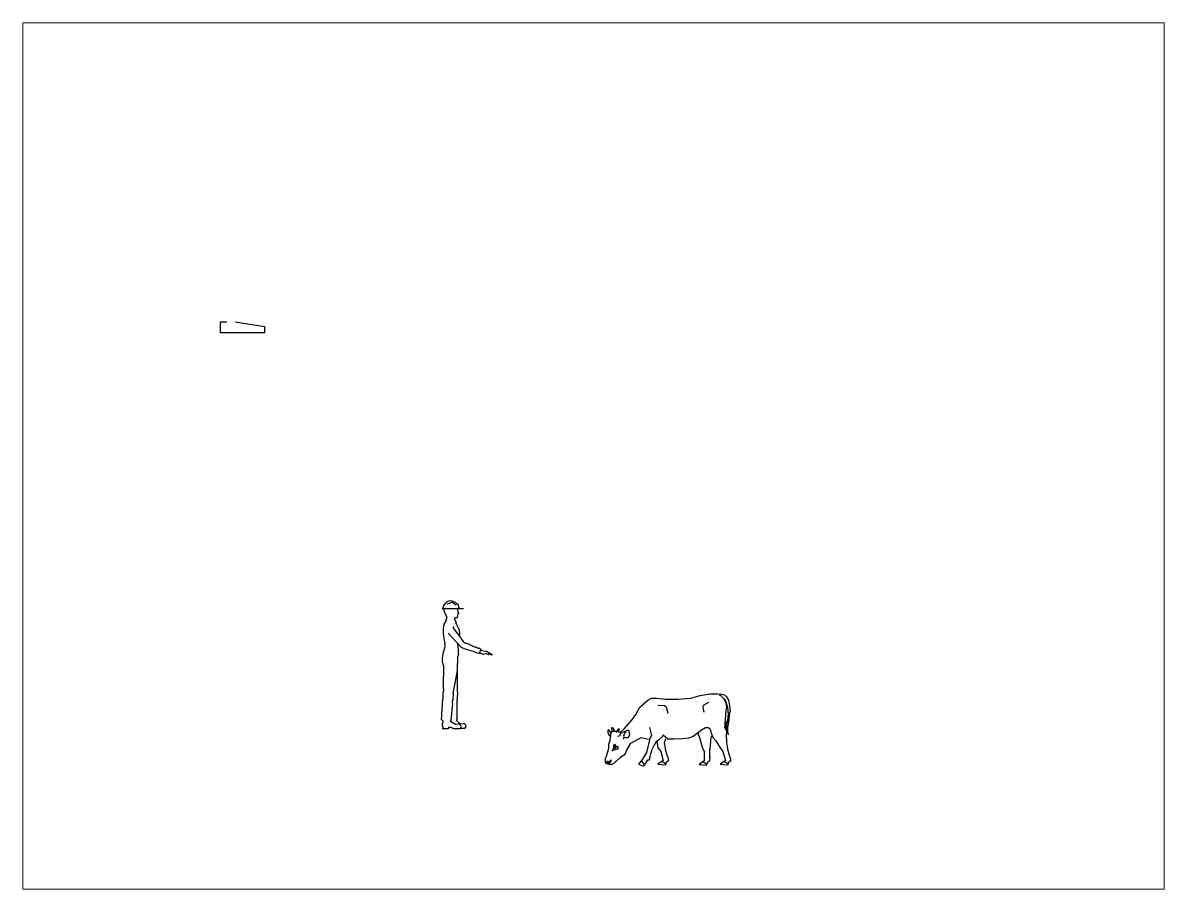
# Paper-space layout 'Layout2' of a CAD drawing. Header units: millimetres. Extents: x 26 to 231, y 20 to 176.
# The model-space entities are those that its viewports show. They can reach past a viewport. Long polylines and large blocks are cut down to what shows.
import ezdxf

# ---------------------------------------------------------------- set-up
doc = ezdxf.new("R2010")
doc.units = ezdxf.units.MM
doc.header["$LTSCALE"] = 0.1
for name, color, linetype in [('1_6_1_ANIMALES', 7, 'Continuous'), ('ScrewConveyor', 7, 'Continuous'), ('Texto', 7, 'Continuous')]:
    doc.layers.add(name, color=color, linetype=linetype)

# ---------------------------------------------------------------- blocks, each defined once
blk = doc.blocks.new('A$C38B57B0F')
at = {"color": 7, "linetype": 'Continuous'}
for points in [[(6.59, 52.81, 0.692726), (0.58, 51.11)], [(5.06, 53.24, 0.226877), (3.76, 53.37)], [(0.28, 50.83, 0.389983), (0.58, 51.11)], [(0.96, 50.83, 0.015987), (0.96, 50.25)], [(0.96, 50.25, 0.06008), (1.02, 49.89)], [(7.02, 52.58, 0.427331), (6.66, 52.83)], [(6.87, 50.28, 0.371353), (6.89, 50.04)], [(6.87, 50.28, 0.201449), (6.9, 50.4)], [(6.92, 49.99, 0.097149), (6.89, 50.04)], [(6.98, 48.83, 0.369055), (6.92, 48.73)], [(7.2, 51.59, 0.065543), (7.22, 51.51)], [(7.21, 48.91, 0.438781), (7.3, 49.11)], [(7.22, 51.51, 0.291822), (8.05, 50.99)], [(1.15, 44.31, 0.161542), (0.74, 40.63)], [(1.8, 46.08, 0.136112), (1.96, 46.63)], [(2.11, 46, 0.049019), (1.83, 45.48)], [(2.26, 46.58, 0.076394), (2.21, 46.99)], [(5.85, 46.99, 0.414214), (5.55, 46.69)], [(5.55, 46.08, 0.013597), (5.55, 46)], [(5.86, 45.94, 0.120874), (6.06, 45.4)], [(7.03, 42.69, 0.063949), (5.98, 44.96)], [(6.4, 44.85, 0.016026), (6.06, 45.4)], [(6.15, 46.99, 0.414213), (6.76, 47.6)], [(6.83, 48, 0.333283), (6.76, 47.6)], [(6.83, 48, 0.425323), (6.83, 48.13)], [(6.92, 48.24, 0.391022), (6.99, 48.35)], [(0.89, 39.11, 0.048902), (1.35, 36.08)], [(5.22, 43.32, 0.443083), (5.1, 42.43)], [(7.79, 39.98, 0.067829), (7.35, 42.69)], [(7.49, 39.39, 0.00823), (7.49, 39.72, 0.006713), (7.49, 39.98)], [(8.24, 38.41, 0.020725), (7.95, 38.82)], [(0.76, 32.47, 0.197435), (1.35, 36.08)], [(8.25, 34.71, 0.116337), (8.83, 34.33)], [(9.19, 37, 0.217672), (10.47, 36.2)], [(11.95, 35.69, 0.07356), (10.26, 36.23)], [(12.42, 35.47, 0.026226), (12.45, 35.45)], [(12.91, 35.25, 0.089934), (13, 35.18)], [(13.98, 34.71, 0.021373), (14.45, 34.5)], [(14.45, 34.5, 0.203959), (14.69, 34.51)], [(14.91, 34.44, 0.414212), (14.71, 34.52)], [(14.92, 34.42, 0.198912), (15.09, 34.26)], [(15.18, 34.23, 0.116434), (15.87, 34.15)], [(16.06, 34.14, 0.116434), (15.92, 34.16)], [(16.22, 33.92, 0.414212), (16.13, 34.11)], [(16.22, 33.92, 0.414214), (16.26, 33.84)], [(0.58, 31.54, 0.082763), (0.27, 28.51)], [(0.57, 31.5, 0.082763), (0.27, 28.47)], [(13.73, 32.73, 0.013147), (13.42, 32.83)], [(16.16, 32.19, 0.072027), (16.07, 32.22)], [(16.4, 32.06, 0.035491), (16.59, 31.97)], [(16.54, 33.28, 0.027671), (16.7, 33.23)], [(17.3, 31.72, 0.116434), (17.99, 31.64)], [(19.31, 31.63, 0.116434), (18.62, 31.71)], [(19.45, 32.52, 0.058821), (19.12, 32.65)], [(19.83, 31.44, 0.414212), (20.03, 31.53, 0.414212), (19.94, 31.72)], [(21.21, 31.26, 0.414212), (21.42, 31.36, 0.378246), (21.34, 31.56)], [(0.27, 28.47, 0.109772), (0.88, 26.65)], [(0.88, 26.65, 0.036176), (0.81, 22.44)], [(0.81, 22.44, 0.013622), (0.81, 22.36)], [(0.75, 15.58, 0.093886), (0.7, 15.36)], [(0.81, 16.91, 0.176713), (0.95, 16.51)], [(1.01, 16.18, 0.284079), (0.96, 16.5)], [(0.6, 12.67, 0.008212), (0.61, 12.69)], [(0.6, 12.67, 0.008212), (0.61, 12.69)], [(0.6, 12.64, 0.008212), (0.6, 12.66)], [(0.6, 12.64, 0.008212), (0.6, 12.66)], [(4.59, 11.86, 0.265986), (4.57, 10.96)], [(4.6, 10.79, 0.145059), (4.57, 10.96)], [(4.6, 11.87, 0.116433), (4.73, 12.26)], [(6.59, 12.28, 0.265987), (6.64, 11.38)], [(6.59, 12.28, 0.116433), (6.69, 12.69)], [(6.69, 3.82), (6.69, 11.21, 0.14506), (6.64, 11.38)], [(0.66, 3.14, 0.005303), (0.24, 3.71)], [(0.31, 1.99, 0.140426), (0.3, 1.4)], [(4.89, 0.11, 0.05148), (2.93, 0.62)], [(4.89, 0.11, 0.089818), (5.42, 0.01)], [(8.31, 0.77, 0.430511), (7.03, 1.98)], [(10.39, 0.93, 0.430512), (9.11, 2.14)]]:
    blk.add_lwpolyline(points, format="xyb", dxfattribs=at)
for points in [[(2.42, 52.9), (3.76, 53.37)], [(8.04, 50.98), (9.24, 50.98), (9.24, 50.83), (0.28, 50.83)], [(1.02, 49.89), (1.03, 49.87), (1.03, 49.84), (1.04, 49.82), (1.05, 49.8), (1.06, 49.76), (1.07, 49.73), (1.08, 49.7), (1.09, 49.68), (1.09, 49.65), (1.1, 49.63), (1.11, 49.6), (1.12, 49.57), (1.13, 49.55), (1.14, 49.53), (1.15, 49.5), (1.16, 49.47), (1.17, 49.45), (1.17, 49.43), (1.18, 49.41), (1.19, 49.39), (1.2, 49.37), (1.21, 49.34), (1.22, 49.31), (1.23, 49.29), (1.24, 49.26), (1.25, 49.25), (1.26, 49.21), (1.27, 49.19), (1.28, 49.17), (1.29, 49.14), (1.3, 49.11), (1.31, 49.09), (1.32, 49.07), (1.33, 49.06), (1.34, 49.03), (1.36, 49), (1.37, 48.97), (1.38, 48.95), (1.39, 48.92), (1.41, 48.89), (1.42, 48.87), (1.43, 48.84), (1.45, 48.81), (1.47, 48.77), (1.49, 48.74), (1.5, 48.71), (1.53, 48.66), (1.55, 48.62), (1.58, 48.56), (1.61, 48.51), (1.65, 48.43), (1.68, 48.37), (1.7, 48.33), (1.71, 48.3), (1.74, 48.25), (1.75, 48.23), (1.76, 48.21), (1.78, 48.17), (1.8, 48.13), (1.81, 48.11), (1.83, 48.08), (1.84, 48.06), (1.85, 48.04), (1.85, 48.02), (1.87, 47.99), (1.88, 47.97), (1.89, 47.95), (1.9, 47.93), (1.91, 47.9), (1.92, 47.87), (1.93, 47.85), (1.94, 47.82), (1.95, 47.8), (1.96, 47.78), (1.97, 47.76), (1.98, 47.74), (1.98, 47.72), (1.99, 47.7), (2, 47.67), (2.01, 47.65), (2.02, 47.62), (2.03, 47.6), (2.04, 47.58), (2.05, 47.55), (2.06, 47.53), (2.06, 47.51), (2.07, 47.48), (2.08, 47.45), (2.09, 47.42), (2.1, 47.4), (2.11, 47.37), (2.11, 47.35), (2.12, 47.33), (2.13, 47.31), (2.13, 47.29), (2.14, 47.27), (2.15, 47.23), (2.16, 47.2), (2.16, 47.18), (2.17, 47.15), (2.18, 47.13), (2.19, 47.1), (2.19, 47.07), (2.2, 47.05), (2.2, 47.02), (2.21, 46.99)], [(5.06, 53.24), (6.21, 52.53)], [(6.59, 52.81), (6.66, 52.83)], [(6.9, 50.4), (6.82, 50.83)], [(7.3, 49.11), (6.92, 49.99)], [(6.99, 48.35), (6.92, 48.73)], [(6.98, 48.83), (7.21, 48.91)], [(7.02, 52.58), (7.2, 51.59)], [(1.15, 44.31), (1.83, 45.48)], [(1.8, 46.08), (2.11, 46)], [(1.96, 46.63), (2.26, 46.58)], [(5.55, 46.69), (5.55, 46)], [(5.55, 46), (5.86, 45.94)], [(5.85, 46.99), (6.15, 46.99)], [(5.98, 44.96), (6.4, 44.85)], [(6.92, 48.24), (6.76, 48.2)], [(6.83, 48.13), (6.76, 48.2)], [(0.74, 40.63), (0.89, 39.11)], [(2.78, 40.48), (8.25, 34.71)], [(5.09, 42.42), (7.95, 38.82)], [(7.03, 42.69), (7.35, 42.69)], [(7.49, 39.98), (7.79, 39.98)], [(7.04, 34.26), (6.88, 36.15)], [(7.04, 34.26), (7.04, 31.45)], [(8.24, 38.41), (9.19, 37)], [(8.83, 34.33), (10.5, 33.72)], [(11.95, 35.69), (12.45, 35.45)], [(12.45, 35.45), (12.86, 35.3)], [(12.91, 35.25), (12.86, 35.31)], [(13, 35.18), (13.98, 34.7)], [(14.69, 34.51), (14.71, 34.52)], [(14.91, 34.44), (14.92, 34.42)], [(15.09, 34.26), (15.18, 34.23)], [(15.87, 34.15), (15.92, 34.16)], [(16.06, 34.14), (16.13, 34.11)], [(16.22, 33.92), (16.22, 33.92)], [(0.66, 32.49), (0.51, 31.9)], [(0.66, 32.49), (0.51, 31.9)], [(0.51, 31.9), (0.66, 31.87)], [(0.51, 31.9), (0.66, 31.87)], [(0.66, 31.83), (0.57, 31.5)], [(0.66, 31.87), (0.58, 31.54)], [(0.66, 31.87), (0.58, 31.54)], [(0.66, 32.49), (0.76, 32.47)], [(0.66, 32.49), (0.76, 32.47)], [(6.73, 24.66), (6.97, 30.8)], [(6.97, 30.84), (7.12, 30.82)], [(6.97, 30.84), (7.12, 30.82)], [(7.04, 31.45), (7.19, 31.42)], [(7.04, 31.45), (7.19, 31.42)], [(7.12, 30.82), (7.19, 31.21)], [(7.12, 30.82), (7.19, 31.21)], [(7.19, 31.42), (7.19, 31.23)], [(7.19, 31.42), (7.19, 31.23)], [(10.5, 33.72), (13.42, 32.83)], [(13.73, 32.73), (15.96, 31.91)], [(16.62, 33.71), (15.96, 31.91)], [(16.4, 32.06), (16.16, 32.19)], [(16.26, 33.84), (16.62, 33.71)], [(16.54, 33.28), (16.47, 33.31)], [(16.59, 31.97), (17.3, 31.72)], [(16.7, 33.23), (19.12, 32.65)], [(18.62, 31.71), (17.99, 31.64)], [(19.83, 31.44), (19.31, 31.63)], [(19.45, 32.52), (21.34, 31.56)], [(21.21, 31.26), (19.94, 31.72)], [(6, 20.77), (6.73, 24.66)], [(6.76, 15.54), (6.73, 24.66)], [(0.81, 16.87), (0.81, 22.36)], [(4.97, 15.02), (6.06, 20.76)], [(0.61, 12.69), (0.7, 15.36)], [(0.75, 15.58), (1.01, 16.18)], [(4.97, 15.06), (4.73, 12.26)], [(6.76, 15.57), (6.69, 12.69)], [(0, 3.73), (0.6, 12.67)], [(4.6, 10.79), (3.96, 3.42)], [(0, 3.73), (0.24, 3.71)], [(0.3, 1.4), (0.51, 0.62)], [(0.66, 3.14), (0.31, 1.99)], [(0.51, 0.62), (0.51, 0.01)], [(0.51, 0.01), (2.93, 0.01)], [(2.93, 0.62), (2.93, 0.01)], [(3.62, 3.45), (3.75, 3.19)], [(3.96, 3.42), (3.62, 3.45)], [(3.75, 3.19), (5.87, 1.91)], [(5.42, 0.01), (8.01, 0.01)], [(5.87, 1.91), (7.03, 1.98)], [(6.35, 3.82), (6.29, 3.43)], [(6.29, 3.43), (7.95, 2.08)], [(6.69, 3.82), (6.35, 3.82)], [(7.95, 2.08), (9.11, 2.14)], [(8.01, 0.16), (8.31, 0.77)], [(8.01, 0.17), (10.09, 0.17)], [(8.01, 0.16), (8.01, 0.01)], [(8.01, 0.16), (8.01, 0.01)], [(10.09, 0.32), (10.39, 0.93)], [(10.09, 0.17), (10.09, 0.32)], [(10.09, 0.17), (10.09, 0.32)]]:
    blk.add_lwpolyline(points, dxfattribs=at)
blk.add_point((0.5, 0), dxfattribs=at)

msp = doc.modelspace()

# ---------------------------------------------------------------- linework, layer by layer
for p, q in [((9615, -2778), (9670, -2824)), ((9631, -2866), (9646, -2824)), ((9670, -2824), (9743, -2824)), ((9743, -2824), (9845, -2821)), ((9845, -2821), (9925, -2813)), ((9925, -2813), (9972, -2792)), ((10047, -2807), (10080, -2922)), ((10184, -2807), (10172, -2945)), ((10205, -2807), (10240, -2848)), ((10240, -2848), (10294, -2929)), ((10371, -2866), (10368, -2763)), ((9644, -2938), (9631, -2866)), ((10171, -2966), (10172, -2945)), ((10384, -2938), (10371, -2866))]:
    msp.add_line(p, q)
at = {"layer": '1_6_1_ANIMALES', "color": 7, "linetype": 'Continuous'}
for p, q in [((10057, -2308), (10171, -2288)), ((10171, -2288), (10260, -2288)), ((10260, -2288), (10301, -2291)), ((10280, -2300), (10312, -2316)), ((10297, -2288), (10345, -2300)), ((10345, -2300), (10368, -2326)), ((9340, -2449), (9432, -2363)), ((9432, -2363), (9477, -2342)), ((9477, -2342), (9542, -2342)), ((9542, -2342), (9644, -2354)), ((9554, -2422), (9631, -2426)), ((9631, -2426), (9653, -2444)), ((9644, -2354), (9795, -2354)), ((9795, -2354), (9943, -2342)), ((9943, -2342), (10057, -2308)), ((10091, -2426), (10087, -2444)), ((10156, -2391), (10091, -2426)), ((10312, -2326), (10353, -2363)), ((10332, -2342), (10362, -2391)), ((10338, -2347), (10349, -2367)), ((10353, -2363), (10381, -2449)), ((10362, -2391), (10368, -2444)), ((10368, -2326), (10394, -2363)), ((10394, -2363), (10406, -2426)), ((10406, -2426), (10411, -2494)), ((9241, -2606), (9290, -2533)), ((9290, -2533), (9340, -2449)), ((9653, -2444), (9673, -2519)), ((10087, -2444), (10098, -2507)), ((10362, -2490), (10353, -2595)), ((10368, -2444), (10362, -2490)), ((10381, -2449), (10389, -2533)), ((10389, -2533), (10381, -2606)), ((10406, -2519), (10389, -2589)), ((10406, -2514), (10394, -2630)), ((10411, -2494), (10406, -2514)), ((9006, -2694), (9014, -2685)), ((9011, -2738), (9006, -2694)), ((9014, -2685), (9038, -2738)), ((9060, -2749), (9081, -2706)), ((9081, -2706), (9094, -2706)), ((9094, -2706), (9083, -2749)), ((9103, -2749), (9155, -2702)), ((9155, -2702), (9241, -2606)), ((9454, -2687), (9477, -2783)), ((10070, -2715), (10121, -2687)), ((10121, -2687), (10152, -2687)), ((10152, -2687), (10171, -2702)), ((10171, -2702), (10192, -2763)), ((10353, -2653), (10345, -2680)), ((10345, -2680), (10353, -2702)), ((10353, -2595), (10349, -2630)), ((10349, -2630), (10353, -2687)), ((10381, -2606), (10353, -2653)), ((10353, -2653), (10368, -2728)), ((10353, -2702), (10368, -2728)), ((10389, -2589), (10368, -2653)), ((10368, -2653), (10368, -2680)), ((10368, -2680), (10368, -2728)), ((10394, -2630), (10381, -2687)), ((10381, -2687), (10381, -2728)), ((8972, -2715), (8957, -2721)), ((8957, -2721), (8957, -2749)), ((8957, -2749), (8966, -2772)), ((8966, -2772), (8981, -2792)), ((8998, -2756), (8972, -2715)), ((8989, -2792), (8981, -2826)), ((8981, -2826), (8981, -2849)), ((9005, -2738), (8989, -2756)), ((8989, -2756), (8989, -2792)), ((9038, -2738), (9005, -2738)), ((9066, -2738), (9038, -2738)), ((9073, -2792), (9103, -2783)), ((9110, -2749), (9085, -2742)), ((9103, -2783), (9110, -2756)), ((9110, -2756), (9155, -2738)), ((9143, -2810), (9139, -2826)), ((9155, -2756), (9143, -2792)), ((9143, -2792), (9155, -2783)), ((9200, -2810), (9143, -2810)), ((9155, -2738), (9205, -2715)), ((9171, -2749), (9155, -2756)), ((9216, -2775), (9200, -2810)), ((9205, -2715), (9216, -2775)), ((9233, -2875), (9354, -2807)), ((9354, -2807), (9441, -2826)), ((9454, -2834), (9418, -2986)), ((9477, -2783), (9454, -2826)), ((9454, -2826), (9454, -2834)), ((9545, -2849), (9574, -2826)), ((9574, -2826), (9615, -2788)), ((9615, -2788), (9615, -2778)), ((9972, -2792), (10070, -2715)), ((10030, -2749), (10030, -2772)), ((10030, -2772), (10047, -2807)), ((10192, -2792), (10184, -2807)), ((10192, -2763), (10205, -2807)), ((10368, -2728), (10368, -2763)), ((10368, -2728), (10381, -2756)), ((10381, -2728), (10389, -2778)), ((8966, -2941), (8936, -3045)), ((8981, -2849), (8966, -2888)), ((8966, -2888), (8966, -2941)), ((9027, -2929), (9011, -2967)), ((9011, -2967), (9060, -2941)), ((9038, -2888), (9027, -2901)), ((9027, -2901), (9027, -2929)), ((9031, -2917), (9041, -2934)), ((9038, -2888), (9053, -2921)), ((9053, -2901), (9038, -2888)), ((9053, -2921), (9038, -2913)), ((9038, -2913), (9038, -2921)), ((9041, -2934), (9053, -2929)), ((9060, -2921), (9053, -2901)), ((9053, -2929), (9053, -2917)), ((9083, -2913), (9060, -2921)), ((9060, -2941), (9083, -2941)), ((9083, -2941), (9083, -2913)), ((9173, -2994), (9176, -2973)), ((9176, -2973), (9185, -2955)), ((9185, -2955), (9233, -2875)), ((9470, -3001), (9485, -2948)), ((9489, -2941), (9508, -2901)), ((9508, -2901), (9542, -2849)), ((9542, -2849), (9554, -2929)), ((9554, -2929), (9588, -2973)), ((9588, -2973), (9615, -3080)), ((9648, -2967), (9644, -2938)), ((9673, -3045), (9648, -2967)), ((10080, -2922), (10102, -2973)), ((10102, -2973), (10104, -3083)), ((10172, -3048), (10171, -2966)), ((10294, -2929), (10327, -2973)), ((10327, -2973), (10355, -3080)), ((10388, -2967), (10384, -2938)), ((10412, -3045), (10388, -2967)), ((8936, -3045), (8928, -3055)), ((8928, -3055), (8928, -3109)), ((8928, -3109), (8966, -3123)), ((8947, -3093), (8952, -3086)), ((8947, -3098), (8947, -3093)), ((8947, -3102), (8947, -3098)), ((8953, -3109), (8947, -3102)), ((8953, -3086), (8962, -3093)), ((8962, -3109), (8953, -3109)), ((8962, -3093), (8962, -3109)), ((8966, -3123), (8972, -3102)), ((8972, -3102), (8989, -3080)), ((8987, -3098), (8976, -3119)), ((8976, -3119), (8977, -3123)), ((8987, -3098), (8981, -3109)), ((8988, -3096), (8987, -3098)), ((8998, -3080), (8988, -3096)), ((8989, -3080), (8998, -3075)), ((8998, -3075), (8998, -3080)), ((9011, -3123), (9038, -3109)), ((9038, -3109), (9103, -3045)), ((9103, -3045), (9136, -3022)), ((9136, -3022), (9151, -3016)), ((9151, -3016), (9173, -2994)), ((9372, -3065), (9321, -3123)), ((9354, -3080), (9391, -3132)), ((9418, -2986), (9372, -3065)), ((9398, -3132), (9432, -3075)), ((9432, -3075), (9454, -3075)), ((9454, -3075), (9463, -3034)), ((9463, -3034), (9470, -3001)), ((9615, -3080), (9554, -3123)), ((9604, -3093), (9644, -3116)), ((9644, -3132), (9660, -3093)), ((9660, -3093), (9679, -3080)), ((9670, -3036), (9679, -3080)), ((9679, -3080), (9679, -3080)), ((10104, -3083), (10043, -3127)), ((10093, -3097), (10132, -3119)), ((10132, -3136), (10148, -3097)), ((10148, -3097), (10168, -3083)), ((10172, -3039), (10168, -3083)), ((10168, -3083), (10168, -3083)), ((10355, -3080), (10294, -3123)), ((10344, -3093), (10384, -3116)), ((10384, -3132), (10399, -3093)), ((10399, -3093), (10419, -3080)), ((10410, -3036), (10419, -3080)), ((10419, -3080), (10419, -3080)), ((8977, -3123), (8990, -3124)), ((8989, -3123), (9011, -3123)), ((9321, -3123), (9381, -3147)), ((9385, -3147), (9395, -3132)), ((9554, -3123), (9644, -3132)), ((10043, -3127), (10132, -3136)), ((10294, -3123), (10384, -3132))]:
    msp.add_line(p, q, dxfattribs=at)
at = {"layer": 'ScrewConveyor'}
for p, q in [((4353, 2001), (4353, 2131)), ((4353, 2131), (4430, 2131)), ((4530, 2131), (4876, 2074)), ((4876, 2074), (4876, 2001)), ((4876, 2001), (4353, 2001))]:
    msp.add_line(p, q, dxfattribs=at)

# ---------------------------------------------------------------- block references
at = {"xscale": 28, "yscale": 28, "zscale": 28}
msp.add_blockref('A$C38B57B0F', (6982, -2702), dxfattribs=at)

psp = doc.layouts.new('Layout2')

# ---------------------------------------------------------------- viewports
at = {"layer": 'Texto'}
vp = psp.add_viewport(center=(128.5, 97.5), size=(205.6, 156), view_center_point=(8787.89, 536.89), view_height=10293.1704, dxfattribs=at)
vp.frozen_layers = ['Texto']

doc.saveas('drawing.dxf')
